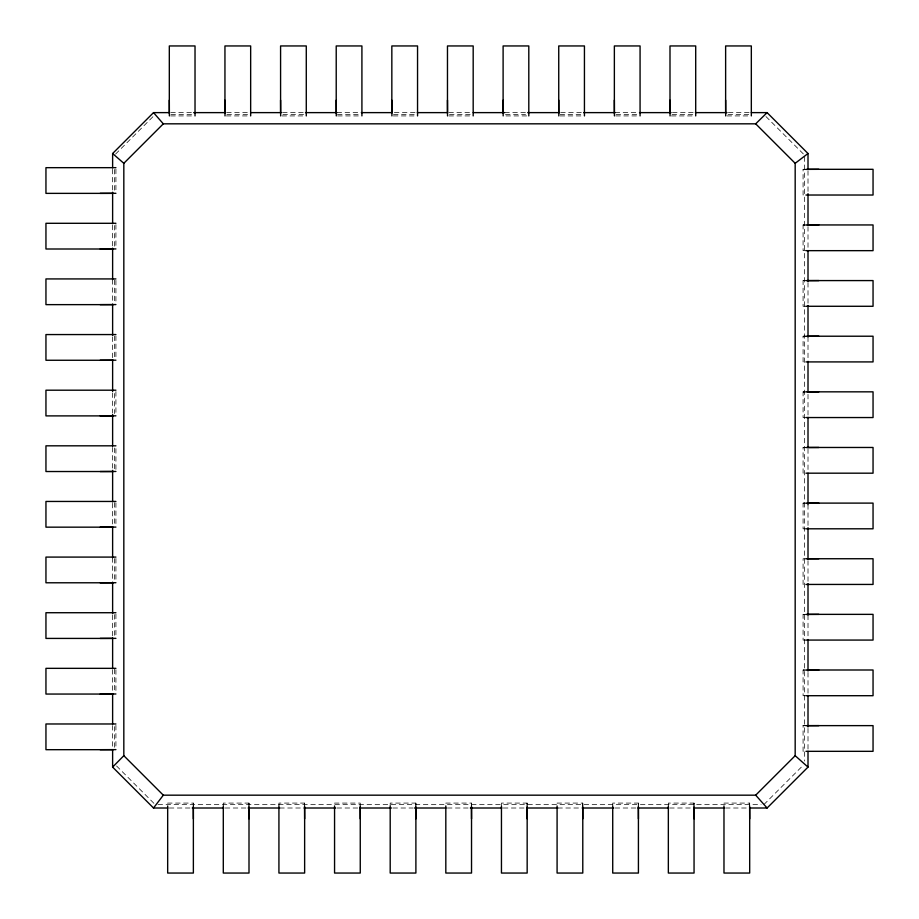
<?xml version="1.0" encoding="UTF-8"?>
<svg xmlns="http://www.w3.org/2000/svg" width="919" height="919" viewBox="0 0 919 919"><rect width="100%" height="100%" fill="white"/><g stroke="black" fill="none" stroke-linecap="round" stroke-linejoin="round"><path stroke-width="0.69" stroke-dasharray="4.59 3.45" d="M115.541 154.105L154.105 115.541M763.942 804.527L803.516 764.953M805.94 225.006L803.08 225.017L805.94 224.948L803.08 225.017L803.08 250.657L805.94 250.657M805.94 280.64L803.08 280.651L805.94 280.582L803.08 280.651L803.08 306.28L805.94 306.28M805.94 391.896L803.08 391.908L805.94 391.839L803.08 391.908L803.08 417.548L805.94 417.548M805.94 503.164L803.08 503.175L805.94 503.107L803.08 503.175L803.08 528.804L805.94 528.804M805.94 558.786L803.08 558.741L803.08 584.438L805.94 584.438M805.94 614.42L803.08 614.432L805.94 614.363L803.08 614.432L803.08 640.072L805.94 640.072M805.94 670.054L803.08 670.066L805.94 669.997L803.08 670.066L803.08 695.706L805.94 695.706M170.727 112.623L193.668 112.623M226.637 112.623L249.577 112.623M282.547 112.623L304.051 112.623M337.02 112.623L361.397 112.623M394.366 112.623L415.87 112.623M448.84 112.623L470.344 112.623M504.749 112.623L526.254 112.623M560.659 112.623L582.164 112.623M615.144 112.623L638.073 112.623M672.49 112.623L693.983 112.623M728.399 112.623L749.893 112.623M170.911 114.53L192.45 114.53M226.913 114.53L249.888 114.53M282.914 114.53L304.453 114.53M337.48 114.53L360.455 114.53M393.481 114.53L416.456 114.53M449.483 114.53L471.022 114.53M505.484 114.53L525.576 114.53M560.039 114.53L583.014 114.53M616.04 114.53L639.015 114.53M672.042 114.53L693.581 114.53M728.043 114.53L749.582 114.53M170.75 115.92L193.599 115.92M226.384 115.92L249.233 115.92M282.007 115.92L304.855 115.92M337.641 115.92L360.489 115.92M393.332 115.92L416.123 115.92M448.909 115.92L470.333 115.92M505.967 115.92L527.38 115.92M560.165 115.92L583.014 115.92M615.799 115.92L638.648 115.92M671.433 115.92L694.282 115.92M727.055 115.92L749.904 115.92M805.94 169.314L803.08 169.314L803.08 195.023L805.94 195.023M805.94 336.216L803.08 336.216L803.08 361.914L805.94 361.914M805.94 447.473L803.08 447.473L803.08 473.182L805.94 473.182M805.94 725.631L803.08 725.631L803.08 751.328L805.94 751.328M157.988 804.527L761.07 804.527M169.291 808.008L190.796 808.008M225.201 808.008L246.706 808.008M279.675 808.008L302.615 808.008M337.02 808.008L358.525 808.008M392.93 808.008L412.999 808.008M447.415 808.008L470.344 808.008M503.325 808.008L524.829 808.008M557.799 808.008L580.739 808.008M615.144 808.008L636.649 808.008M669.618 808.008L692.558 808.008M725.528 808.008L748.468 808.008M765.975 116.564L804.527 155.116L804.527 761.07M116.564 765.975L155.116 804.527M693.994 805.94L693.983 803.08L694.052 805.94L693.983 803.08L668.343 803.08L668.343 805.94M638.36 805.94L638.349 803.08L638.418 805.94L638.349 803.08L612.72 803.08L612.72 805.94M527.104 805.94L527.092 803.08L527.161 805.94L527.092 803.08L501.452 803.08L501.452 805.94M415.836 805.94L415.825 803.08L415.893 805.94L415.825 803.08L390.196 803.08L390.196 805.94M360.214 805.94L360.259 803.08L334.562 803.08L334.562 805.94M304.58 805.94L304.568 803.08L304.637 805.94L304.568 803.08L278.928 803.08L278.928 805.94M248.946 805.94L248.934 803.08L249.003 805.94L248.934 803.08L223.294 803.08L223.294 805.94M808.008 170.727L808.008 193.668M808.008 226.637L808.008 249.577M808.008 282.547L808.008 304.051M808.008 337.02L808.008 361.397M808.008 394.366L808.008 415.87M808.008 448.84L808.008 470.344M808.008 504.749L808.008 526.254M808.008 560.659L808.008 582.164M808.008 615.144L808.008 638.073M808.008 672.49L808.008 693.983M808.008 728.399L808.008 749.893M749.686 805.94L749.686 803.08L723.977 803.08L723.977 805.94M582.784 805.94L582.784 803.08L557.086 803.08L557.086 805.94M471.527 805.94L471.527 803.08L445.818 803.08L445.818 805.94M193.369 805.94L193.369 803.08L167.672 803.08L167.672 805.94M115.92 169.096L115.92 191.945M115.92 224.718L115.92 247.567M115.92 280.352L115.92 303.201M115.92 335.986L115.92 358.835M115.92 391.62L115.92 413.033M115.92 448.667L115.92 470.091M115.92 502.877L115.92 525.668M115.92 558.511L115.92 581.359M115.92 614.145L115.92 636.993M115.92 669.767L115.92 692.616M115.92 725.401L115.92 748.25M114.53 169.475L114.53 191.014M114.53 225.477L114.53 247.016M114.53 280.042L114.53 303.017M114.53 336.044L114.53 359.019M114.53 393.481L114.53 413.584M114.53 448.047L114.53 469.586M114.53 502.613L114.53 525.576M114.53 558.603L114.53 581.578M114.53 614.604L114.53 636.143M114.53 669.17L114.53 692.145M114.53 726.607L114.53 748.146M112.623 169.291L112.623 190.796M112.623 225.201L112.623 246.706M112.623 279.675L112.623 302.615M112.623 337.02L112.623 358.525M112.623 392.93L112.623 412.999M112.623 447.415L112.623 470.344M112.623 503.325L112.623 524.829M112.623 557.799L112.623 580.739M112.623 615.144L112.623 636.649M112.623 669.618L112.623 692.558M112.623 725.528L112.623 748.468M805.94 169.372L803.08 169.383L805.94 169.372M805.94 336.262L803.08 336.285L805.94 336.274M805.94 447.53L803.08 447.542L805.94 447.53M805.94 725.688L803.08 725.7L805.94 725.688M749.628 805.94L749.617 803.08L749.628 805.94M582.738 805.94L582.715 803.08L582.726 805.94M471.47 805.94L471.458 803.08L471.47 805.94M193.312 805.94L193.3 803.08L193.312 805.94"/><path stroke-width="1.38" d="M153.519 808.008L163.306 795.176L755.694 795.176L795.176 755.694L795.176 163.306L755.694 123.824L163.306 123.824L123.824 163.306L123.824 755.694L112.623 767.101L153.519 808.008L167.855 808.008M112.623 167.855L112.623 153.519L153.519 112.623L169.291 112.623M749.893 808.008L767.101 808.008L808.008 767.101L808.008 751.328M755.694 123.824L767.101 112.623L808.008 153.519L808.008 169.291M795.176 163.306L808.008 153.519M805.94 169.372L818.818 169.314M100.182 193.369L115.92 193.3M805.94 225.006L818.818 224.948M100.182 249.003L115.92 248.934M805.94 280.64L818.818 280.582M100.182 304.637L115.92 304.568M805.94 336.274L818.818 336.216M100.182 360.259L115.92 360.191M805.94 391.896L818.818 391.839M100.182 415.893L115.92 415.825M805.94 447.53L818.818 447.473M100.182 471.527L115.92 471.458M805.94 503.164L818.818 503.107M100.182 527.161L115.92 527.092M805.94 558.798L818.818 558.741M100.182 582.784L115.92 582.715M805.94 614.42L818.818 614.363M100.182 638.418L115.92 638.349M805.94 670.054L818.818 669.997M100.182 694.052L115.92 693.983M805.94 725.688L818.818 725.631M100.182 749.686L115.92 749.617M193.668 112.623L225.201 112.623M251.002 112.623L281.111 112.623M305.487 112.623L337.02 112.623M361.397 112.623L391.494 112.623M417.306 112.623L447.415 112.623M473.216 112.623L504.749 112.623M527.69 112.623L559.234 112.623M583.599 112.623L615.144 112.623M639.509 112.623L671.054 112.623M695.419 112.623L726.963 112.623M751.328 112.623L767.101 112.623M115.92 167.672L45.95 167.672L45.95 193.369L113.06 193.369M807.364 169.314L873.05 169.314L873.05 195.023L805.94 195.023M115.92 223.294L45.95 223.294L45.95 249.003L113.06 249.003M807.364 224.948L873.05 224.948L873.05 250.657L805.94 250.657M115.92 278.928L45.95 278.928L45.95 304.637L113.06 304.637M807.364 280.582L873.05 280.582L873.05 306.28L805.94 306.28M115.92 334.562L45.95 334.562L45.95 360.259L113.06 360.259M807.364 336.216L873.05 336.216L873.05 361.914L805.94 361.914M115.92 390.196L45.95 390.196L45.95 415.893L113.06 415.893M807.364 391.839L873.05 391.839L873.05 417.548L805.94 417.548M115.92 445.818L45.95 445.818L45.95 471.527L113.06 471.527M807.364 447.473L873.05 447.473L873.05 473.182L805.94 473.182M115.92 501.452L45.95 501.452L45.95 527.161L113.06 527.161M807.364 503.107L873.05 503.107L873.05 528.804L805.94 528.804M115.92 557.086L45.95 557.086L45.95 582.784L113.06 582.784M807.364 558.741L873.05 558.741L873.05 584.438L805.94 584.438M115.92 612.72L45.95 612.72L45.95 638.418L113.06 638.418M807.364 614.363L873.05 614.363L873.05 640.072L805.94 640.072M115.92 668.343L45.95 668.343L45.95 694.052L113.06 694.052M807.364 669.997L873.05 669.997L873.05 695.706L805.94 695.706M115.92 723.977L45.95 723.977L45.95 749.686L113.06 749.686M807.364 725.631L873.05 725.631L873.05 751.328L805.94 751.328M192.232 808.008L223.765 808.008M248.141 808.008L279.675 808.008M304.051 808.008L335.584 808.008M359.961 808.008L391.494 808.008M414.435 808.008L445.979 808.008M470.344 808.008L501.889 808.008M527.69 808.008L557.799 808.008M582.164 808.008L613.708 808.008M638.073 808.008L668.182 808.008M693.983 808.008L724.092 808.008M112.623 153.519L123.824 163.306M795.176 755.694L808.008 767.101M123.824 755.694L163.306 795.176M755.694 795.176L767.101 808.008M153.519 112.623L163.306 123.824M749.628 805.94L749.686 818.818M725.631 100.182L725.7 115.92M693.994 805.94L694.052 818.818M669.997 100.182L670.066 115.92M638.36 805.94L638.418 818.818M614.363 100.182L614.432 115.92M582.726 805.94L582.784 818.818M558.741 100.182L558.809 115.92M527.104 805.94L527.161 818.818M503.107 100.182L503.175 115.92M471.47 805.94L471.527 818.818M447.473 100.182L447.542 115.92M415.836 805.94L415.893 818.818M391.839 100.182L391.908 115.92M360.202 805.94L360.259 818.818M336.216 100.182L336.285 115.92M304.58 805.94L304.637 818.818M280.582 100.182L280.651 115.92M248.946 805.94L249.003 818.818M224.948 100.182L225.017 115.92M193.312 805.94L193.369 818.818M169.314 100.182L169.383 115.92M808.008 193.668L808.008 225.201M808.008 251.002L808.008 281.111M808.008 305.487L808.008 337.02M808.008 361.397L808.008 391.494M808.008 417.306L808.008 447.415M808.008 473.216L808.008 504.749M808.008 527.69L808.008 559.234M808.008 583.599L808.008 615.144M808.008 639.509L808.008 671.054M808.008 695.419L808.008 726.963M751.328 115.92L751.328 45.95L725.631 45.95L725.631 113.06M749.686 807.364L749.686 873.05L723.977 873.05L723.977 805.94M695.706 115.92L695.706 45.95L669.997 45.95L669.997 113.06M694.052 807.364L694.052 873.05L668.343 873.05L668.343 805.94M640.072 115.92L640.072 45.95L614.363 45.95L614.363 113.06M638.418 807.364L638.418 873.05L612.72 873.05L612.72 805.94M584.438 115.92L584.438 45.95L558.741 45.95L558.741 113.06M582.784 807.364L582.784 873.05L557.086 873.05L557.086 805.94M528.804 115.92L528.804 45.95L503.107 45.95L503.107 113.06M527.161 807.364L527.161 873.05L501.452 873.05L501.452 805.94M473.182 115.92L473.182 45.95L447.473 45.95L447.473 113.06M471.527 807.364L471.527 873.05L445.818 873.05L445.818 805.94M417.548 115.92L417.548 45.95L391.839 45.95L391.839 113.06M415.893 807.364L415.893 873.05L390.196 873.05L390.196 805.94M361.914 115.92L361.914 45.95L336.216 45.95L336.216 113.06M360.259 807.364L360.259 873.05L334.562 873.05L334.562 805.94M306.28 115.92L306.28 45.95L280.582 45.95L280.582 113.06M304.637 807.364L304.637 873.05L278.928 873.05L278.928 805.94M250.657 115.92L250.657 45.95L224.948 45.95L224.948 113.06M249.003 807.364L249.003 873.05L223.294 873.05L223.294 805.94M195.023 115.92L195.023 45.95L169.314 45.95L169.314 113.06M193.369 807.364L193.369 873.05L167.672 873.05L167.672 805.94M112.623 192.232L112.623 223.765M112.623 248.141L112.623 279.675M112.623 304.051L112.623 335.584M112.623 359.961L112.623 391.494M112.623 414.435L112.623 445.979M112.623 470.344L112.623 501.889M112.623 527.69L112.623 557.799M112.623 582.164L112.623 613.708M112.623 638.073L112.623 668.182M112.623 693.983L112.623 724.092M112.623 749.893L112.623 767.101"/></g></svg>
